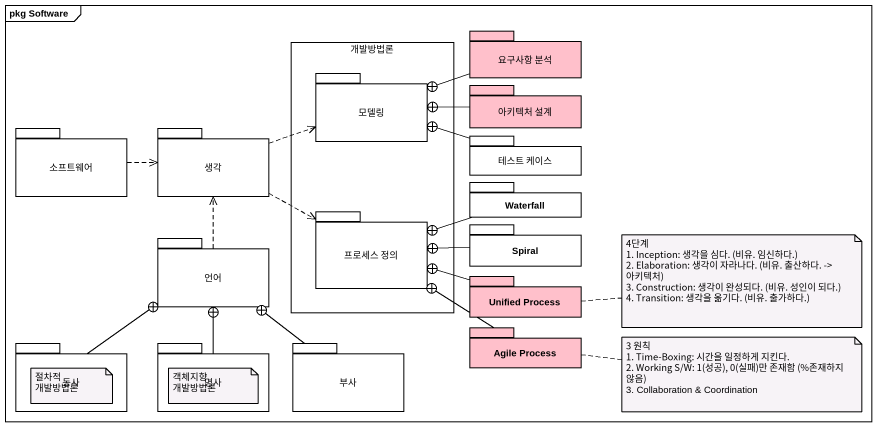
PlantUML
@startuml
mainframe pkg Software
rectangle 개발방법론 {
  package 모델링 {
  }
  package "프로세스 정의" as 프로세스_정의 {
  }
}
package "요구사항 분석" as 요구사항_분석 #FFC0CB {
}
package "아키텍처 설계" as 아키텍처_설계 #FFC0CB {
}
package 소프트웨어 {
}
package 생각 {
}
package "테스트 케이스" as 테스트_케이스 {
}
package Waterfall {
}
package 언어 {
}
package Spiral {
}
package "Unified Process" as Unified_Process #FFC0CB {
}
package "Agile Process" as Agile_Process #FFC0CB {
}
package 동사 {
}
package 명사 {
}
package 부사 {
}
요구사항_분석 -left-+ 모델링
아키텍처_설계 -left-+ 모델링
소프트웨어 .right.> 생각
생각 .right.> 모델링
생각 .right.> 프로세스_정의
테스트_케이스 -left-+ 모델링
Waterfall -left-+ 프로세스_정의
언어 .up.> 생각
Spiral -left-+ 프로세스_정의
Unified_Process -left-+ 프로세스_정의
Agile_Process -up-+ 프로세스_정의
동사 -up-+ 언어
명사 -up-+ 언어
부사 -up-+ 언어
note right of Unified_Process
  4단계
  1. Inception: 생각을 심다. (비유. 임신하다.)
  2. Elaboration: 생각이 자라나다. (비유. 출산하다. -> 아키텍처)
  3. Construction: 생각이 완성되다. (비유. 성인이 되다.)
  4. Transition: 생각을 옮기다. (비유. 출가하다.)
end note
note right of Agile_Process
  3 원칙
  1. Time-Boxing: 시간을 일정하게 지킨다.
  2. Working S/W: 1(성공), 0(실패)만 존재함 (%존재하지 않음)
  3. Collaboration & Coordination
end note
note as N3
  절차적 개발방법론
end note
note as N4
  객체지향 개발방법론
end note
@enduml
